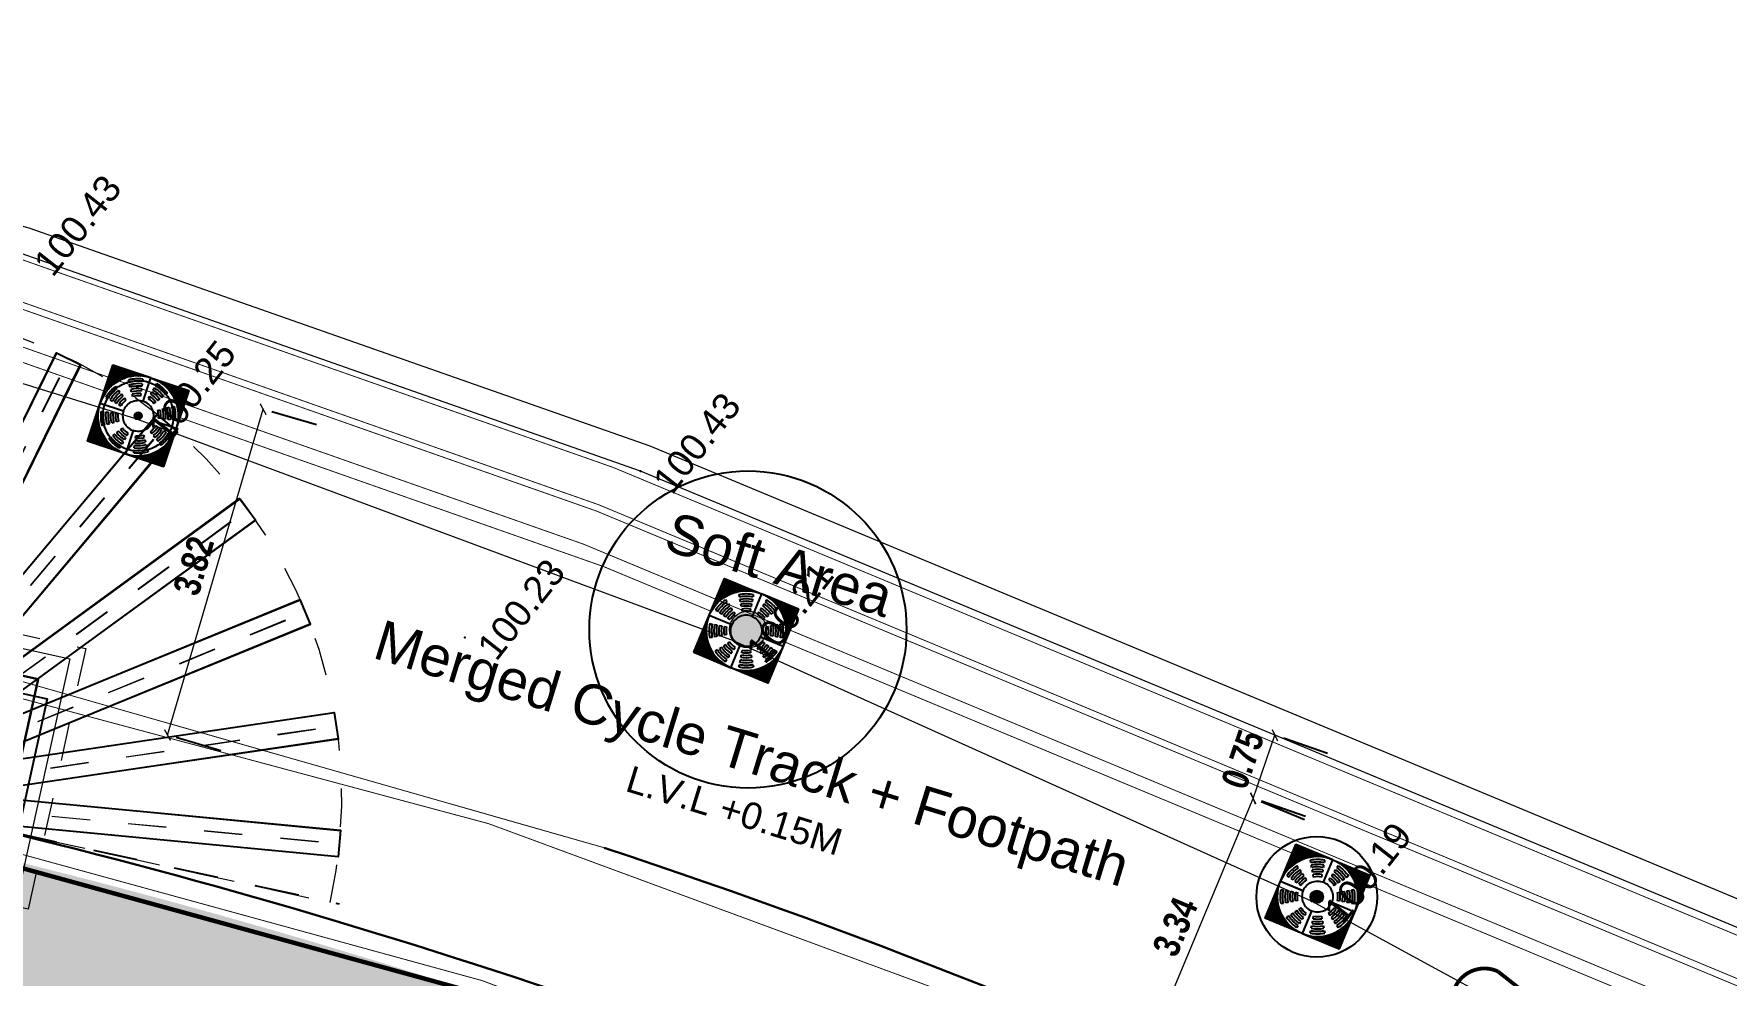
# Model space of a CAD drawing. Header units: metres. Extents: x 6 to 601, y -20 to 118.
# Drawn here: x 284.982 to 289.407, y 60.702 to 63.164 of the extents above; entities that cross this region are included whole.
import ezdxf

# ---------------------------------------------------------------- set-up
doc = ezdxf.new("R2010")
doc.units = ezdxf.units.M
doc.header["$MEASUREMENT"] = 0
for name, pattern in [('DASHED', [0.75, 0.5, -0.25]), ('DASHED2', [0.375, 0.25, -0.125]), ('HIDDEN', [0.375, 0.25, -0.125])]:
    doc.linetypes.add(name, pattern=pattern)
for name, color, linetype, lineweight in [('DASHED LINE', 8, 'DASHED2', 5), ('EXISTING ROAD', 7, 'Continuous', 5), ('foundation wall and slab', 7, 'Continuous', 30), ('PDA_Tactile band', 250, 'Continuous', 30), ('Treegirth', 13, 'Continuous', 30), ('WALL', 46, 'Continuous', 30)]:
    doc.layers.add(name, color=color, linetype=linetype, lineweight=lineweight)
for name, color, linetype in [('EL', 4, 'Continuous'), ('FOOTPATH', 30, 'Continuous'), ('HATCH', 8, 'Continuous'), ('LAMP_POST', 7, 'Continuous'), ('PDA-Tree Girth', 7, 'Continuous'), ('PDA-Tree Grating', 7, 'Continuous'), ('PDA_Kerb Edge', 7, 'Continuous'), ('PDA_Text', 19, 'Continuous'), ('PT', 2, 'Continuous'), ('Tree foliage', 74, 'Continuous'), ('Treegirth Hach', 96, 'Continuous')]:
    doc.layers.add(name, color=color, linetype=linetype)
doc.layers.add('PDA - Dimensions', color=7, linetype='Continuous', true_color=0x000000)
doc.layers.add('PDA - Hatch 4 - Pedestrian Ramp', color=7, linetype='Continuous', true_color=0xb3b3b3)
doc.styles.add('ARIAL', font='arialbd.ttf', dxfattribs={"width": 0.8})
doc.styles.add('RS', font='RomanS')
doc.styles.get("Standard").update_dxf_attribs({"font": 'arial.ttf'})
doc.dimstyles.new('PDA_Dimentions', dxfattribs={"dimtxt": 0.3, "dimasz": 0.1, "dimexe": 0.075, "dimexo": 0.625, "dimgap": 0.1, "dimtad": 1, "dimdsep": 46, "dimtxsty": 'ARIAL', "dimblk": 'ARCHTICK', "dimcen": 0.09, "dimadec": 0, "dimazin": 0, "dimtfac": 1, "dimtmove": 1, "dimatfit": 3, "dimldrblk": 'ARCHTICK', "dimfxl": 1, "dimfxlon": 1, "dimlwd": 9, "dimarcsym": 0})

# ---------------------------------------------------------------- blocks, each defined once
blk = doc.blocks.new('LP')
at = {"layer": 'LAMP_POST'}
for color, points in [(40, [(1.165922361164576, 3.515392796020706), (1.89140776789327, 3.744330122373299, 0.5022879340729313)]), (30, [(1.395154863193738, 3.58773040011431, 1), (1.662175265864107, 3.671992518279581)]), (40, [(-0.8816148093692391, 0.001324708447327794), (-0.05993297897521188, 9.005488868751854e-05, -1), (0.05993297897521188, -9.005488868751854e-05), (0.8816148093696938, -0.001324708447327794, 0.2974138818711019)])]:
    blk.add_hatch(color=color, dxfattribs=at).paths.add_polyline_path(points)
blk.add_line((1.165922361164576, 3.515392796020706), (1.89140776789327, 3.744330122373299), dxfattribs=at)
at = {"layer": 'LAMP_POST', "color": 5, "const_width": 0.089105216643788}
blk.add_lwpolyline([(-0.00203005207958995, 0.2648868001790561), (-0.00203005207958995, 3.799999851868506, -0.7749219860280891), (1.458662222671819, 3.82064314317654)], format="xyb", dxfattribs=at)
at = {"layer": 'LAMP_POST'}
for points in [[(-0.8816148093694665, 0.001324708447327794), (-0.05993297897521188, 9.005488868751854e-05)], [(0.05993297897521188, -9.005488868751854e-05), (0.8816148093696938, -0.001324708447327794)]]:
    blk.add_lwpolyline(points, dxfattribs=at)
for centre, radius, start, end in [((1.613864205916798, 3.359871699434166), 0.4741716015995725, 54.17418561697151, 160.8534909995903), ((1.528665064528923, 3.629861459196945), 0.14, 197.5138383082842, 17.5138383082842), ((-0.00203005207958995, -1.351032358088105), 1.613238662028891, 56.78749075352639, 123.0403248748255)]:
    blk.add_arc(centre, radius, start, end, dxfattribs=at)
blk = doc.blocks.new('Survey Base')
at = {"layer": 'Treegirth Hach', "lineweight": 5}
for points in [[(9999.73117618614, 10004.4286, 1), (9999.6429, 10004.4286, 1)], [(10002.24670889322, 9997.553314930838, 1), (10001.83242533656, 9997.553314930838, 1)], [(10003.70632595393, 9990.66612505159, -1), (10003.55738605973, 9990.66612505159, -1)]]:
    blk.add_hatch(color=8, dxfattribs=at).paths.add_polyline_path(points)
at = {"layer": 'FOOTPATH', "color": 8, "lineweight": 5, "elevation": 99.6477}
blk.add_lwpolyline([(10004.7866114594, 9983.211269995612), (10004.2325, 9986.7247), (10003.5593, 9990.6829), (10001.8389, 9997.6047), (9999.6429, 10004.4286), (9997.7572, 10009.3528), (9994.7248, 10014.2305), (9991.0763, 10019.4218), (9986.6774, 10025.1078), (9979.9372, 10032.6138), (9975.0012, 10037.5156), (9969.0402, 10042.1762), (9965.306, 10044.5989), (9960.9045, 10046.3417), (9954.5509, 10049.0768), (9947.7635, 10051.9592), (9932.1836, 10058.0972), (9925.8846, 10060.5998), (9916.5229, 10064.388), (9910.5096, 10066.7966), (9893.365074992047, 10073.6770752974)], dxfattribs=at)
at = {"layer": 'PT'}
for p in [(9999.6429, 10004.4286, 100.2532), (10000, 10000, 100.226), (10002.6916, 9999.6044, 100.4285), (10001.8389, 9997.6047, 100.2147), (10003.5593, 9990.6829, 100.1928)]:
    blk.add_point(p, dxfattribs=at)
at = {"layer": 'Tree foliage'}
for centre, radius in [((9999.68703809307, 10004.4286, 99.6477), 0.3970588069349174), ((10002.03956711489, 9997.553314930838, 99.6477), 1.783389571564006), ((10003.63185600683, 9990.66612505159, 99.6477), 0.678518171323244)]:
    blk.add_circle(centre, radius, dxfattribs=at)
at = {"layer": 'Treegirth', "color": 8, "lineweight": 5}
for centre, radius in [((9999.68703809307, 10004.4286, 99.6477), 0.04413809306918116), ((10002.03956711489, 9997.553314930838, 99.6477), 0.2071417783320899), ((10003.63185600683, 9990.66612505159, 99.6477), 0.07446994710140727)]:
    blk.add_circle(centre, radius, dxfattribs=at)
at = {"layer": 'WALL', "color": 8, "lineweight": 5, "elevation": 99.6741}
for points in [[(10005.7433602174, 9976.214725753698), (10005.85086703158, 9978.471623570202), (10007.71474902527, 9979.52146025633), (10007.71155925502, 9982.737934850255), (10002.97827649431, 9999.693215556455), (10000.58913723579, 10006.69949227649), (9997.729791051574, 10013.32808185173), (9988.674198232458, 10025.37261413683), (9980.402598096907, 10034.86773244021), (9973.216165662312, 10041.51718168738), (9964.660724990565, 10046.7982571348), (9955.386045016352, 10051.1989520991), (9934.539648831074, 10059.20383697383), (9918.251381458234, 10065.60660556681), (9894.152096703952, 10075.48659133106)], [(10005.4437, 9976.229), (10005.5591, 9978.6516), (10007.41457509145, 9979.696701475195), (10007.4116, 9982.6967), (10002.6916, 9999.6044), (10000.309, 10006.5915), (9997.4685, 10013.1764), (9988.4409, 10025.1837), (9980.187, 10034.6585), (9973.0338, 10041.2772), (9964.5172, 10046.5343), (9955.2678, 10050.923), (9934.431, 10058.9242), (9918.1396, 10065.3282), (9894.032416778959, 10075.21142389933)]]:
    blk.add_lwpolyline(points, dxfattribs=at)
at = {"layer": 'LAMP_POST', "color": 8, "lineweight": 5, "xscale": -0.4799999999995634, "yscale": 0.4800000000013824, "zscale": 0.4800000000003024}
blk.add_blockref('LP', (10004.2316846549, 9986.72398543256, 348.0391031999999), dxfattribs=at)
at = {"layer": 'EL'}
for s, p in [('100.43', (10000.309, 10006.1415, 100.4284)), ('100.25', (9999.6429, 10003.9786, 100.2532)), ('100.23', (10000, 9999.55, 100.226)), ('100.43', (10002.6916, 9999.1544, 100.4285)), ('100.21', (10001.8389, 9997.1547, 100.2147)), ('100.19', (10003.5593, 9990.2329, 100.1928))]:
    blk.add_text(s, height=0.3, dxfattribs=at).set_placement(p)
blk = doc.blocks.new('grating 2')
at = {"layer": 'PDA - Hatch 4 - Pedestrian Ramp', "ltscale": 0.1, "true_color": 0xc9c9c9}
h = blk.add_hatch(dxfattribs=at)
h.set_pattern_fill('ANSI36', color=9, scale=0.1, angle=95.22659420207617)
h.set_pattern_definition([(140.2265942020762, (8977.282069813158, -3736.417957618297), (-0.02480961240675281, 0.004387340564248081), [0.03125, -0.00625, 0, -0.00625])])
h.paths.add_polyline_path([(3400.416178192349, 2388.081141613099), (3400.493608786393, 2387.234675722997, -0.4142135623730951), (3401.262644082451, 2388.158572207144)])
at = {"layer": 'PDA-Tree Girth', "color": 254}
for p, q in [((3400.876625263392, 2387.884896955622), (3400.843938064359, 2387.925296017695)), ((3400.941999661459, 2387.804098831479), (3400.909312462425, 2387.844497893552)), ((3401.114567144472, 2388.06794988544), (3401.129424362024, 2388.018152292291)), ((3401.144281579577, 2387.96835469914), (3401.15913879713, 2387.918557105991)), ((3401.173996014683, 2387.868759512842), (3401.188853232235, 2387.818961919692)), ((3400.692705761778, 2387.663941452308), (3400.647046675877, 2387.688756469368)), ((3400.784023933576, 2387.614311418185), (3400.738364847677, 2387.639126435246)), ((3400.875342105374, 2387.564681384063), (3400.829683019476, 2387.589496401124)), ((3400.966660277173, 2387.51505134994), (3400.921001191274, 2387.539866367002)), ((3401.007374059524, 2387.723300707334), (3400.974686860492, 2387.763699769407)), ((3401.07274845759, 2387.64250258319), (3401.040061258557, 2387.682901645263)), ((3401.203710449789, 2387.769164326543), (3401.218567667342, 2387.719366733393)), ((3400.555861177751, 2387.396736898251), (3400.607527880209, 2387.391161142332)), ((3400.659194582667, 2387.385585386413), (3400.710861285124, 2387.380009630493)), ((3400.762527987582, 2387.374433874573), (3400.81419469004, 2387.368858118653)), ((3400.865861392496, 2387.363282362733), (3400.917528094955, 2387.357706606813))]:
    blk.add_line(p, q, dxfattribs=at)
at = {"layer": 'PDA-Tree Girth'}
blk.add_lwpolyline([(3400.493608786395, 2387.234675722997), (3401.011115059011, 2387.282014686775, -0.4142135623751762), (3401.309983046229, 2387.641065934526), (3401.262644082451, 2388.158572207144)], format="xyb", dxfattribs=at)
blk.add_arc((3401.340074676496, 2387.312106317042), 0.8499999999999772, 95.22659420206618, 185.2265942021243, dxfattribs=at)
at = {"layer": 'PDA-Tree Girth', "color": 254}
for radius, start, end in [(0.7887668520473567, 106.6125843642425, 128.9765942177965), (0.7368001588977109, 106.6125843642425, 128.9765942177965), (0.6848334657480651, 106.6125843642425, 128.9765942177965), (0.6328667725984195, 106.6125843642425, 128.9765942177965), (0.5809000794488037, 106.6125843642425, 128.9765942177965), (0.7887668520473567, 151.4765941863362, 173.8406040346555), (0.7368001588977109, 151.4765941863362, 173.8406040346555), (0.6848334657480651, 151.4765941863362, 173.8406040346555), (0.6328667725984195, 151.4765941863362, 173.8406040346555), (0.5809000794488037, 151.4765941863362, 173.8406040346555), (0.5289333862992164, 151.4765941863362, 173.8406040346555), (0.4769666931496293, 151.4765941863362, 173.8406040346555), (0.425000000000042, 151.4765941863362, 173.8406040346555), (0.5289333862992164, 106.6125843642425, 128.9765942177965), (0.4769666931496293, 106.6125843642425, 128.9765942177965), (0.425000000000042, 106.6125843642425, 128.9765942177965)]:
    blk.add_arc((3401.340074676496, 2387.312106317042), radius, start, end, dxfattribs=at)
at = {"layer": 'PDA-Tree Grating'}
blk.add_lwpolyline([(3401.262644082451, 2388.158572207144), (3400.416178192349, 2388.081141613099), (3400.493608786393, 2387.234675722997)], dxfattribs=at)
blk = doc.blocks.new('_ArchTick')
at = {"color": 0, "linetype": 'ByBlock', "const_width": 0.15}
blk.add_lwpolyline([(-0.5, -0.5), (0.5, 0.5)], dxfattribs=at)
blk = doc.blocks.new('*D582')
at = {"layer": 'Defpoints', "color": 0, "transparency": 16777216}
for p in [(373.0642024018125, 267.3332099172584), (373.064202401813, 267.3332099172583), (371.9889944558308, 263.6678108402575)]:
    blk.add_point(p, dxfattribs=at)
at = {"layer": 'PDA_Tactile band', "color": 0, "lineweight": 9, "transparency": 16777216}
blk.add_line((371.9889944558313, 263.6678108402573), (373.064202401813, 267.3332099172583), dxfattribs=at)
at = {"layer": 'PDA_Tactile band', "color": 0, "lineweight": -2, "transparency": 16777216}
for p, q in [((373.6639319451364, 267.1572852888959), (373.1601591287448, 267.3050619767203)), ((372.5887239991547, 263.491886211895), (372.0849511827631, 263.6396628997193))]:
    blk.add_line(p, q, dxfattribs=at)
at = {"layer": 'PDA_Tactile band', "color": 0, "lineweight": 9, "transparency": 16777216, "xscale": 0.1, "yscale": 0.1, "zscale": 0.1}
for p, rotation in [((373.064202401813, 267.3332099172583), 73.6514798999436), ((371.9889944558313, 263.6678108402573), 253.6514798999436)]:
    blk.add_blockref('_ArchTick', p, dxfattribs=dict(at, rotation=rotation))
at = {"layer": 'PDA_Tactile band', "color": 0, "transparency": 16777216, "insert": (372.2835647814156, 265.5718018543497), "char_height": 0.3, "attachment_point": 5, "rotation": 73.6514798999436, "style": 'ARIAL'}
blk.add_mtext('3.82', dxfattribs=at)
blk = doc.blocks.new('*D583')
at = {"layer": 'Defpoints', "color": 0, "transparency": 16777216}
for p in [(384.1981333441781, 262.9553724076759), (384.1981333441807, 262.9553724076748), (382.9142668329332, 259.8714377251326)]:
    blk.add_point(p, dxfattribs=at)
at = {"layer": 'PDA_Tactile band', "color": 0, "lineweight": 9, "transparency": 16777216}
blk.add_line((382.9142668329358, 259.8714377251315), (384.1981333441807, 262.9553724076748), dxfattribs=at)
at = {"layer": 'PDA_Tactile band', "color": 0, "lineweight": -2, "transparency": 16777216}
for p, q in [((384.7751298785104, 262.7151641660011), (384.2904527896739, 262.9169390890069)), ((383.4912633672654, 259.6312294834578), (383.006586278429, 259.8330044064635))]:
    blk.add_line(p, q, dxfattribs=at)
at = {"layer": 'PDA_Tactile band', "color": 0, "lineweight": 9, "transparency": 16777216, "xscale": 0.1, "yscale": 0.1, "zscale": 0.1}
for p, rotation in [((384.1981333441807, 262.9553724076748), 67.39765008335756), ((382.9142668329358, 259.8714377251315), 247.3976500833575)]:
    blk.add_blockref('_ArchTick', p, dxfattribs=dict(at, rotation=rotation))
at = {"layer": 'PDA_Tactile band', "color": 0, "transparency": 16777216, "insert": (383.3224731977343, 261.5107074280922), "char_height": 0.3, "attachment_point": 5, "rotation": 67.39765008335756, "style": 'ARIAL'}
blk.add_mtext('3.34', dxfattribs=at)
blk = doc.blocks.new('*D537')
at = {"layer": 'Defpoints', "color": 0, "transparency": 16777216}
for p in [(384.443935911142, 263.6654394067173, 99.6741), (384.4439359111421, 263.6654394067173), (384.1981333571002, 262.955372404298)]:
    blk.add_point(p, dxfattribs=at)
at = {"layer": 'PDA_Tactile band', "color": 0, "lineweight": 9, "transparency": 16777216}
blk.add_line((384.1981333571003, 262.955372404298), (384.4439359111421, 263.6654394067173), dxfattribs=at)
at = {"layer": 'PDA_Tactile band', "color": 0, "lineweight": -2, "transparency": 16777216}
for p, q in [((385.0345496024061, 263.460987779941), (384.5384341017444, 263.6327271464331)), ((384.7887470483643, 262.7509207775217), (384.2926315477026, 262.9226601440138))]:
    blk.add_line(p, q, dxfattribs=at)
at = {"layer": 'PDA_Tactile band', "color": 0, "lineweight": 9, "transparency": 16777216, "xscale": 0.1, "yscale": 0.1, "zscale": 0.1}
for p, rotation in [((384.4439359111421, 263.6654394067173), 70.90577805960041), ((384.1981333571003, 262.955372404298), 250.9057780596004)]:
    blk.add_blockref('_ArchTick', p, dxfattribs=dict(at, rotation=rotation))
at = {"layer": 'PDA_Tactile band', "color": 0, "transparency": 16777216, "insert": (384.0817917729894, 263.3932241551972), "char_height": 0.3, "attachment_point": 5, "rotation": 70.90577805960042, "style": 'ARIAL'}
blk.add_mtext('0.75', dxfattribs=at)
blk = doc.blocks.new('*U448')
blk.add_lwpolyline([(0.05641654661860684, -0.1579309129576671), (0.09249480239503782, 0.1398917850694232), (-0.05641654661849316, 0.1579309129576671), (-0.09249480239498098, -0.139891785069409)], close=True)
blk = doc.blocks.new('*U449')
at = {"color": 0, "linetype": 'ByBlock', "lineweight": -2, "transparency": 16777216}
for p, rotation in [((413.8588475626099, 57.78330548421348), 304.6153846153848), ((414.1554084339013, 57.89595451952702), 290.7692307692309), ((414.4703104639679, 57.93435851669083), 276.9230769230771), ((414.7852526914445, 57.89628557498259), 263.0769230769233), ((415.0819318188385, 57.78394835538489), 249.2307692307695), ((413.5978628899781, 57.60295816322004), 318.4615384615385), ((415.3431059336506, 57.60387548877154), 235.3846153846157), ((413.3876218965387, 57.36539368730702), 332.3076923076924), ((415.5535965456571, 57.36653215561189), 221.5384615384619), ((413.2403430246354, 57.08441844030273), 346.1538461538462), ((415.7011707055906, 57.08571188772127), 207.6923076923081), ((415.7772519396858, 56.77773493832933), 193.8461538461543)]:
    blk.add_blockref('*U448', p, dxfattribs=dict(at, rotation=rotation))
blk.add_blockref('*U448', (413.1645855869664, 56.7763616822596), dxfattribs=at)
blk = doc.blocks.new('*U450')
at = {"layer": 'DASHED LINE'}
blk.add_line((0.690436106006814, -0.08347524936893791), (-0.6904361060068709, 0.08347524936894501), dxfattribs=at)
blk = doc.blocks.new('*U451')
at = {"color": 0, "linetype": 'ByBlock', "lineweight": -2, "transparency": 16777216}
for p, rotation in [((414.3042208211149, 57.293600452492), 290.7692307692309), ((414.470645869143, 57.31389462633893), 276.9230769230771), ((414.6370916214359, 57.29377096745409), 263.0769230769233), ((414.7938848558761, 57.23439898974537), 249.2307692307695), ((414.1474884962126, 57.23406786953098), 304.6153846153847), ((414.9319133195982, 57.13922917674881), 235.3846153846157), ((414.0095576074607, 57.13875669478542), 318.4615384615385), ((415.0431553000037, 57.01379245206759), 221.5384615384619), ((413.898444196755, 57.01320606728951), 332.3076923076924), ((413.8206057716448, 56.86471253315535), 346.1538461538462), ((415.1211458175395, 56.86537874219625), 207.692307692308), ((415.1613523468105, 56.70261331249061), 193.8461538461542)]:
    blk.add_blockref('*U450', p, dxfattribs=dict(at, rotation=rotation))
blk.add_blockref('*U450', (413.7805660184665, 56.70190599683478), dxfattribs=at)
blk = doc.blocks.new('*U452')
blk.add_lwpolyline([(2.095111397620485, -0.4048994177627776), (-2.131111158647741, 0.1070653833203465), (-2.095126483942636, 0.4048994177627776), (2.131111158647684, -0.1070672108780428)])
blk = doc.blocks.new('*U453')
at = {"color": 0, "linetype": 'ByBlock', "lineweight": -2, "transparency": 16777216}
for p, rotation in [((422.636090987239, 59.98795750242099), 276.9230769230771), ((423.4425081736191, 59.89034704079299), 263.0769230769233), ((421.8297471062255, 59.88974331678241), 290.7692307692308), ((424.2021326297007, 59.60258469712863), 249.2307692307694), ((421.0703383060025, 59.60141233535253), 304.6153846153847), ((424.8708177432189, 59.14139417286815), 235.3846153846156), ((420.4019986657002, 59.13972130673158), 318.4615384615385), ((425.4097019659474, 58.53357818492218), 221.5384615384618), ((419.8635696558973, 58.53150203532439), 332.3076923076924), ((425.7874673056259, 57.81446078918896), 207.6923076923079), ((419.4863428135336, 57.81210201439807), 346.1538461538462), ((425.9821594138331, 57.0258344748231), 193.8461538461542)]:
    blk.add_blockref('*U452', p, dxfattribs=dict(at, rotation=rotation))
blk.add_blockref('*U452', (419.2922411915235, 57.02333015825616), dxfattribs=at)
blk = doc.blocks.new('*U454')
at = {"layer": 'DASHED LINE'}
blk.add_line((2.038678879989163, -0.2469656562969931), (-2.03867887998922, 0.2469656562970002), dxfattribs=at)
blk = doc.blocks.new('*U455')
at = {"color": 0, "linetype": 'ByBlock', "lineweight": -2, "transparency": 16777216}
for p, rotation in [((422.6360692458626, 60.06294154116071), 276.9230769230772), ((421.8117811415721, 59.96254325258238), 290.769230769231), ((423.4604319190496, 59.96315738269681), 263.0769230769233), ((421.035472234634, 59.66779730056104), 304.6153846153848), ((424.2369601990038, 59.66898986977994), 249.2307692307695), ((424.9205250846597, 59.1975349490054), 235.3846153846157), ((420.3522587769516, 59.19583324847024), 318.4615384615385), ((425.4714002695203, 58.57619186669973), 221.5384615384619), ((419.8018466513055, 58.57407993149798), 332.3076923076924), ((425.8575708901913, 57.8410708243163), 207.6923076923081), ((419.4162238097715, 57.83867139244531), 346.1538461538462), ((426.0565941138724, 57.03489438478218), 193.8461538461543)]:
    blk.add_blockref('*U454', p, dxfattribs=dict(at, rotation=rotation))
blk.add_blockref('*U454', (419.2178012502176, 57.03234690250072), dxfattribs=at)
blk = doc.blocks.new('tree1')
at = {"color": 1, "lineweight": 30}
for p, q in [((488.4161584743432, 79.61352992475265), (488.5842318650034, 79.45307710396216)), ((488.4258935361611, 79.45539307698962), (488.5721723742903, 79.60859721413729))]:
    blk.add_line(p, q, dxfattribs=at)
at = {"linetype": 'DASHED'}
blk.add_line((482.9002406898329, 79.53326005811515), (494.1002406898329, 79.53326005811515), dxfattribs=at)
blk.add_lwpolyline([(486.6002406898334, 81.08326005811514), (490.4002406898334, 81.08326005811514), (490.4002406898334, 79.38326005811514), (486.6002406898334, 79.38326005811514)], close=True)
at = {"layer": 'DASHED LINE'}
for radius in [1.4, 1.324999999999998, 1.25]:
    blk.add_arc((488.5002406898328, 79.53326005811509), radius, 2.882441545614316e-07, 180.0000002882435, dxfattribs=at)
for name, p in [('*U453', (65.86288834761234, 22.91482931064924)), ('*U455', (65.86288834761234, 22.91482931064924)), ('*U449', (74.02923856535944, 22.91482931064924)), ('*U451', (74.02923856535944, 22.91482931064924))]:
    blk.add_blockref(name, p)
blk = doc.blocks.new('*U457')
blk.add_lwpolyline([(0.05641654661860684, -0.1579309129576671), (0.09249480239503782, 0.1398917850694232), (-0.05641654661849316, 0.1579309129576671), (-0.09249480239498098, -0.139891785069409)], close=True)
blk = doc.blocks.new('*U458')
at = {"layer": 'DASHED LINE'}
blk.add_line((0.690436106006814, -0.08347524936893791), (-0.6904361060068709, 0.08347524936894501), dxfattribs=at)
blk = doc.blocks.new('*U459')
at = {"layer": 'DASHED LINE'}
blk.add_line((2.038678879989163, -0.2469656562969931), (-2.03867887998922, 0.2469656562970002), dxfattribs=at)
blk = doc.blocks.new('zw$CD35')
at = {"lineweight": 9}
for points in [[(5.056744048123843, 1.168770098260079), (4.036800280637658, 5.30190205403218), (4.328040281974924, 5.373869202836037), (5.347987690348521, 1.240722493046846)], [(5.349329248408637, 1.240885874912236), (5.34814641271695, 5.498005047963202), (5.648146374945398, 5.498182667830654), (5.649329214859524, 1.241048298166129)], [(5.650670889520255, 1.24088587659311), (6.668317727734042, 5.374583974583807), (6.959642743504448, 5.302961742893777), (5.941992272602735, 1.169248888864999)], [(4.78991927700249, 1.028729653445479), (2.810490002143346, 4.797671785992625), (3.076044232326041, 4.93724599463435), (5.055480573142426, 1.168290408116425)], [(5.943256090609568, 1.168770103205011), (7.920590667487594, 4.938811618061449), (8.186309985806728, 4.799551958583543), (6.208968350449029, 1.029496985831797)], [(4.564361820873566, 0.8289031820947539), (1.740484273163613, 4.014618274220545), (1.96491968558387, 4.213687997025488), (4.788807313673144, 1.027961532871107)], [(6.210080863293198, 1.028729661367094), (9.03218768054606, 4.216013483789148), (9.256858660483639, 4.017209661743958), (6.434741769172539, 0.829914461693325)], [(4.393180259219304, 0.5809038723831392), (0.8889679373541954, 2.998249742536429), (1.059241161631681, 3.245245770804166), (4.563465992463183, 0.8278912714654438)], [(6.435638321651363, 0.8289031925326706), (9.938506789001229, 3.24819597206648), (10.10907236984906, 3.001401742968779), (6.606191398330043, 0.5821003272995384)], [(4.286323042183334, 0.2991445427502681), (0.3054280290163405, 1.807633835652472), (0.411643404274034, 2.088201658014115), (4.392552628018835, 0.5797069802665272)], [(6.606819886072339, 0.5809038847307477), (10.58687602060565, 2.091605118801258), (10.69342355078553, 1.811163266185682), (6.713353208669001, 0.3004566393736887)], [(4.250000322809683, 2.128089704456215e-08), (0.02377776654145691, 0.5119648223640212), (0.05976244124656205, 0.8097988568064522), (4.286000083836882, 0.2978322281656318)], [(6.713677106251571, 0.2991445562899672), (10.93961451234467, 0.8134577803485636), (10.97595183668705, 0.5156665653244725), (6.749999345289769, 0.001351505324873603)]]:
    blk.add_lwpolyline(points, dxfattribs=at)
at = {"layer": 'DASHED LINE', "lineweight": 9}
blk.add_line((1.587304723216221e-07, 3.637978807091713e-12), (10.99999984127862, 4.609501047525555e-08), dxfattribs=at)
for centre, radius, start, end in [((5.5, 0.001321378349530278), 5.500000000000005, 359.986235134099, 180.0137653460444), ((5.500000075886419, 2.825254341587424e-08), 1.4, 2.882736701088755e-07, 180.0000002882737), ((5.500000075886419, 2.825254341587424e-08), 1.324999999999998, 2.882736701088755e-07, 180.0000002882737), ((5.500000075886419, 2.825254341587424e-08), 1.25, 2.882736701088755e-07, 180.0000002882737)]:
    blk.add_arc(centre, radius, start, end, dxfattribs=at)
at = {"color": 0, "linetype": 'ByBlock', "lineweight": 9}
for name, p, rotation in [('*U459', (4.674428875237709, 3.344112533369895), 290.769230769231), ('*U459', (5.49871697952824, 3.444510821948228), 276.9230769230772), ('*U459', (6.323079652715251, 3.34472666348433), 263.0769230769233), ('*U459', (7.099607932669414, 3.050559150567452), 249.2307692307695), ('*U459', (3.898119968299682, 3.049366581348558), 304.6153846153848), ('*U459', (7.78317281832534, 2.579104229792918), 235.3846153846157), ('*U459', (3.214906510617254, 2.57740252925776), 318.4615384615385), ('*U459', (8.334048003185956, 1.957761147487247), 221.5384615384619), ('*U459', (2.664494384971135, 1.955649212285493), 332.3076923076924), ('*U459', (8.720218623856965, 1.222640105103821), 207.6923076923081), ('*U459', (2.278871543437106, 1.22024067323283), 346.1538461538462), ('*U457', (5.184406385314048, 1.27752380031454), 290.7692307692309), ('*U458', (5.33321877252763, 0.6751697332795175), 290.7692307692309), ('*U457', (5.499308415380654, 1.315927797478345), 276.9230769230771), ('*U458', (5.499643820555718, 0.6954639071264452), 276.9230769230771), ('*U458', (5.666089572848648, 0.6753402482416107), 263.0769230769233), ('*U457', (5.814250642857246, 1.277854855770109), 263.0769230769233), ('*U457', (4.626860841390851, 0.9845274440075613), 318.4615384615385), ('*U457', (4.887845514022615, 1.164874765000995), 304.6153846153848), ('*U458', (5.176486447625336, 0.6156371503184985), 304.6153846153847), ('*U458', (5.822882807288863, 0.615968270532882), 249.2307692307695), ('*U457', (6.110929770251232, 1.165517636172403), 249.2307692307695), ('*U457', (6.372103885063325, 0.9854447695590594), 235.3846153846157), ('*U459', (8.919241847538103, 0.4164636655697009), 193.8461538461543), ('*U458', (5.038555558873441, 0.5203259755729377), 318.4615384615385), ('*U458', (5.960911271010957, 0.5207984575363227), 235.3846153846157), ('*U457', (4.416619847951438, 0.746962968094536), 332.3076923076924), ('*U458', (4.9274421481677, 0.394775348077026), 332.3076923076924), ('*U458', (6.07215325141641, 0.3953617328551076), 221.5384615384619), ('*U457', (6.582594497069863, 0.7481014363994092), 221.5384615384619), ('*U457', (4.26934097604817, 0.4659877210902437), 346.1538461538462), ('*U458', (6.150143768952205, 0.2469480229837657), 207.692307692308), ('*U457', (6.730168657003333, 0.4672811685087908), 207.692307692308), ('*U458', (4.849603723057555, 0.2462818139428649), 346.1538461538462), ('*U458', (6.190350298223223, 0.08418259327812905), 193.8461538461542), ('*U457', (6.80624989109856, 0.1593042191168479), 193.8461538461542)]:
    blk.add_blockref(name, p, dxfattribs=dict(at, rotation=rotation))
for name, p in [('*U459', (2.08044898388323, 0.4139161832882365)), ('*U457', (4.19358353837913, 0.1579309630471144)), ('*U458', (4.809563969879264, 0.08347527762229845))]:
    blk.add_blockref(name, p, dxfattribs=at)
blk = doc.blocks.new('site plan')
at = {"layer": 'HATCH', "transparency": 33554539}
h = blk.add_hatch(color=9, dxfattribs=at)
h.dxf.hatch_style = 1
edge = h.paths.add_edge_path()
edge.add_line((398.3203993259576, 223.5948501189359), (398.2467099829537, 223.4641372269434))
edge.add_arc((359.6859929776801, 159.1362964110049), 75.00000000001013, 50.643027904231985, 59.05981801813658, ccw=False)
edge.add_line((407.2472450699024, 217.1270482549116), (420.1046861651594, 205.7425696610298))
edge.add_line((420.1046861651594, 205.7425696610298), (420.8094782192929, 205.0855419844447))
edge.add_line((420.8094782192929, 205.0855419844447), (426.7812055969134, 211.8232616019814))
edge.add_line((426.7812055969134, 211.8232616019814), (425.7956355365113, 213.1024875697058))
edge.add_line((425.7956355365113, 213.1024875697058), (416.1118382745717, 221.7624692343961))
edge.add_line((416.1118382745717, 221.7624692343961), (407.675593800961, 228.7029774813527))
edge.add_line((407.675593800961, 228.7029774813527), (397.9149773290828, 235.6102521388693))
edge.add_line((397.9149773290828, 235.6102521388693), (386.314013544601, 241.8729637314991))
edge.add_line((386.314013544601, 241.8729637314991), (377.9310103320986, 245.1417021162761))
edge.add_line((377.9310103320986, 245.1417021162761), (370.004542349363, 247.1773856186501))
edge.add_line((370.004542349363, 247.1773856186501), (361.3097273447547, 248.3728635135467))
edge.add_line((361.3097273447547, 248.3728635135467), (352.0254405817377, 248.5341186884871))
edge.add_line((352.0254405817377, 248.5341186884871), (343.4882141783619, 247.6993770357221))
edge.add_line((343.4882141783619, 247.6993770357221), (335.9139085503266, 246.2670993457305))
edge.add_line((335.9139085503266, 246.2670993457305), (328.3596033347476, 243.666881654497))
edge.add_line((328.3596033347476, 243.666881654497), (319.6629500633953, 239.6837235734347))
edge.add_line((319.6629500633953, 239.6837235734347), (319.5471197944607, 239.6211706060803))
edge.add_line((319.5471197944607, 239.6211706060803), (321.5574075041695, 235.8133975529236))
edge.add_line((321.5574075041695, 235.8133975529236), (272.7275633488734, 208.0245052619248))
edge.add_line((272.7275633488734, 208.0245052619248), (278.0056757168622, 198.8389367912332))
edge.add_arc((432.4627185270929, -58.34392022211796), 300.0000000253854, 119.65879195034401, 120.98788440321641, ccw=False)
edge.add_line((284.0125765543999, 202.3523692864183), (322.5566917870638, 224.3008189144221))
edge.add_arc((359.6859929776747, 159.1362964110067), 75.00000000000819, 68.39042136316829, 119.67353207975981, ccw=False)
edge.add_line((387.3069919584923, 228.864916182969), (387.3659540972676, 229.0028996805177))
edge.add_arc((359.6859929777474, 159.1362964110758), 75.14999999991836, 59.06286877645181, 68.38737060490178, ccw=False)
edge = h.paths.add_edge_path()
edge.add_arc((349.3010737985187, 183.2254006047624), 81.89159830320767, 61.67163064802283, 66.55978401002817)
edge.add_line((381.8768936897104, 258.3589472471904), (381.8010254331712, 258.3911790539078))
edge.add_arc((359.0054820677524, 203.3172762747963), 59.60513035509366, 54.30315257286412, 67.51493234201462, ccw=False)
edge.add_line((393.7848686451925, 251.723534485518), (393.8556885749858, 251.8566782141697))
edge.add_arc((354.4186595736501, 193.2390454698689), 70.64917639292004, 56.0679491882368, 60.69628579069675)
edge.add_arc((352.3148610210937, 189.4305663229297), 74.99999999976491, 50.555828616822396, 60.71876623491141, ccw=False)
edge.add_line((399.9643149738331, 247.3488668674945), (426.1371010257917, 225.8164850111243))
edge.add_arc((330.8381931213371, 109.9798839230934), 149.9999999980311, 47.181571827729215, 50.55582861685792, ccw=False)
edge.add_line((432.7897821686583, 220.0065783664668), (433.461019319695, 219.3846048124851))
edge.add_line((433.461019319695, 219.3846048124851), (427.140824567834, 212.2303391908226))
edge.add_line((427.140824567834, 212.2303391908226), (427.498951335785, 212.639353591625))
edge.add_line((427.498951335785, 212.639353591625), (426.0958726766057, 213.5047626797495))
edge.add_line((426.0958726766057, 213.5047626797495), (416.4374589846284, 222.1420444422365))
edge.add_line((416.4374589846284, 222.1420444422365), (407.9792388866026, 229.1006320612996))
edge.add_line((407.9792388866026, 229.1006320612996), (398.1791149908786, 236.0358648532401))
edge.add_line((398.1791149908786, 236.0358648532401), (386.524392843321, 242.327597579806))
edge.add_line((386.524392843321, 242.327597579806), (378.0845744193266, 245.6184896078375))
edge.add_line((378.0845744193266, 245.6184896078375), (370.1010999551254, 247.6688135722943))
edge.add_line((370.1010999551254, 247.6688135722943), (361.3482586408572, 248.8722696898985))
edge.add_line((361.3482586408572, 248.8722696898985), (352.0053878903054, 249.0345423873878))
edge.add_line((352.0053878903054, 249.0345423873878), (343.4172933091158, 248.1948270130833))
edge.add_line((343.4172933091158, 248.1948270130833), (335.7854211527811, 246.7516636712244))
edge.add_line((335.7854211527811, 246.7516636712244), (328.1736885489918, 244.1316792765738))
edge.add_line((328.1736885489918, 244.1316792765738), (319.4398125364369, 240.1314727910485))
edge.add_line((319.4398125364369, 240.1314727910485), (319.3136729533489, 240.0633523826655))
edge.add_line((319.3136729533489, 240.0633523826655), (317.364540297036, 243.7552889994367))
edge.add_line((317.364540297036, 243.7552889994367), (289.9088339607588, 228.1428697642787))
edge.add_line((289.9088339607588, 228.1428697642787), (268.2376559472323, 215.8383502484321))
edge.add_line((268.2376559472323, 215.8383502484321), (263.0063138116147, 224.9425238677322))
edge.add_line((263.0063138116147, 224.9425238677322), (284.7185724453229, 237.270365883227))
edge.add_line((284.7185724453229, 237.270365883227), (315.241564482134, 254.6269671723549))
edge.add_arc((352.314861020961, 189.4305663227296), 75.00000000000541, 61.44883574043621, 119.6243021433603, ccw=False)
at = {"layer": 'foundation wall and slab', "color": 30, "linetype": 'HIDDEN', "lineweight": 13, "ltscale": 0.3, "true_color": 0xf26722}
blk.add_lwpolyline([(371.0695538462751, 264.6400157830467), (370.4228253609508, 261.7105546950206), (366.1267963837163, 262.6589763431839), (366.7735248690424, 265.5884374312118)], close=True, dxfattribs=at)
at = {"layer": 'foundation wall and slab', "color": 30, "lineweight": 18, "true_color": 0xf26722}
blk.add_lwpolyline([(370.8907443676089, 264.5258791529141), (370.3086887308182, 261.8893641736868), (366.3056058623879, 262.7731129733202), (366.8876614991732, 265.4096279525456)], close=True, dxfattribs=at)
at = {"layer": 'foundation wall and slab', "color": 30, "lineweight": 30, "true_color": 0xf26722}
blk.add_lwpolyline([(370.0804154705493, 262.2469831310209), (370.5331254102748, 264.2976058926433), (367.1159347594476, 265.0520089952097), (366.6632248197184, 263.0013862335891)], close=True, dxfattribs=at)
at = {"layer": 'PDA - Dimensions', "elevation": 99.6477}
blk.add_lwpolyline([(371.0898488995972, 266.9733475963076), (371.3739098734259, 267.8273437107491), (372.2279761263744, 267.5434937753671), (371.9443372295173, 266.6893573833404), (371.0898488996318, 266.9733475964185)], dxfattribs=at)
at = {"layer": 'PDA - Dimensions'}
for points in [[(378.7393838491425, 264.2525356003625), (377.9086798836342, 264.5988460420522), (378.2547850385072, 265.4296355292372), (379.0856600479437, 265.0837356612246), (378.7393838490352, 264.2525356004044)], [(384.3339361572998, 261.6078955548419), (384.6800413226338, 262.4386850678129), (385.5109163065517, 262.0927852104251), (385.1652217571482, 261.2618247549854), (384.3339361573417, 261.607895554951)]]:
    blk.add_lwpolyline(points, dxfattribs=at)
at = {"layer": 'PDA_Kerb Edge', "const_width": 0.01, "elevation": 99.6741}
for points in [[(395.6897995898034, 257.9440020551374), (393.1045156312484, 259.974279232305), (377.0012205332769, 266.6782089277076), (370.0799510788383, 269.111599785756), (363.2520501243762, 270.9240759332079), (348.338070658303, 271.2528068225711), (335.8485062682594, 270.6287666978351), (326.3241639708558, 269.116427752444), (317.0225291237275, 265.7099678010745), (308.4021794737218, 261.4277381875781)], [(395.4118660105178, 257.5900911546196), (392.8748759799, 259.5824421073339), (376.839989525648, 266.2578927408249), (369.9473911880268, 268.6812033622919), (363.1884727891938, 270.4753679909481), (348.3443486837041, 270.8025591427195), (335.8951540840935, 270.1805360914605), (326.4378853924754, 268.6788475430276), (317.200541589933, 265.2959323633258), (308.3830349747786, 260.9157634052626)], [(395.3655437473026, 257.5311060045333), (392.8366027046741, 259.5171359198393), (376.8131176910429, 266.1878400430123), (369.925297872891, 268.6094706250478), (363.1778765666622, 270.4005833339052), (348.3453950212715, 270.7275178627442), (335.9029287200665, 270.1058309903983), (326.4568389627457, 268.6059175081245), (317.2302103343009, 265.226926457035), (308.4178970914072, 260.8493373493693)], [(395.1184916768252, 257.216518537407), (392.6324785701399, 259.1688362532004), (376.6698012398174, 265.8142256546744), (369.8074668588361, 268.2268960264119), (363.1213633798325, 270.0017318296741), (348.3509754882944, 270.3272977028755), (335.9443934452538, 269.7074037847306), (326.557924670853, 268.2169573219762), (317.3884436375956, 264.8588949568148), (308.5958528754909, 260.4911031537504)]]:
    blk.add_lwpolyline(points, dxfattribs=at)
at = {"layer": 'PDA_Kerb Edge', "const_width": 0.01}
for points in [[(369.2268301155309, 268.1913185105786), (370.0051756453504, 267.9847055680821), (371.2774645810223, 267.5373922124545)], [(372.1267894789544, 267.2387852219672), (376.8961811431454, 265.5619549597577), (378.1009605158088, 265.0603957345393)], [(378.9318355252763, 264.7144958665158), (383.22189025644, 262.9285119960023)], [(383.1407023778283, 262.9623111549317), (384.6384278121586, 262.3387961566859)], [(385.4693521659483, 261.9928757462294), (392.927267117193, 258.8880864963758), (395.6715022293338, 256.7329816776019)]]:
    blk.add_lwpolyline(points, dxfattribs=at)
at = {"layer": 'PDA_Kerb Edge'}
for points, const_width in [([(311.333329265588, 254.7053278489784), (314.252943238329, 256.3655378601015, -0.213669249986977), (376.8997275064048, 262.4003158076739)], 0.01), ([(311.4074758601091, 254.5749350481001), (314.3270898328501, 256.2351450592232, -0.2331685898795763), (382.2063765796247, 260.2334183599633)], 0.01), ([(263.0063138116129, 224.9425238677322), (284.7185724453229, 237.270365883227), (315.241564482134, 254.6269671723549, -0.2351135602686825), (381.9805306089347, 258.3145190605337)], 0.05)]:
    blk.add_lwpolyline(points, format="xyb", dxfattribs=dict(at, const_width=const_width))
for points in [[(262.932251772625, 225.0729647140233, 0.01, 0.01, 0), (284.644510406335, 237.4008067295181, 0.01, 0.01, 0), (315.1674178890571, 254.7573599740535, 0.01, 0.01, -0.2350451685050067), (382.0204837819201, 258.4602590381655, 0.01, 0, 0.6755439498466161), (382.6787889175703, 259.1139340592053, 0, 0, 0), (382.2063765796247, 260.2334183599633, 0, 0, 0)], [(263.0063138116129, 224.9425238677322, 0.01, 0.01, 0), (284.7185724453229, 237.270365883227, 0.01, 0.01, 0), (315.2415644822522, 254.6269671724203, 0.01, 0.01, -0.2350451685050076), (381.9611911217198, 258.3224752203696, 0.01, 0, 0.6755439498450695), (382.8169877980636, 259.1722527477232, 0, 0, 0), (382.4046249450475, 260.149436667547, 0, 0, 0)]]:
    blk.add_lwpolyline(points, format="xyseb", dxfattribs=at)
at = {"layer": 'PDA_Tactile band'}
for centre, radius, start, end in [((352.3385271481336, 189.5259208183574), 75.20217905466536, 66.43342875617087, 77.78718759931948), ((353.0531531233592, 190.3367543997338), 75.90662680294888, 57.2066597814171, 71.69008873964437)]:
    blk.add_arc(centre, radius, start, end, dxfattribs=at)
at = {"rotation": 347.644915118489}
blk.add_blockref('tree1', (-125.7568409966152, 289.8008426829874), dxfattribs=at)
at = {"layer": 'EXISTING ROAD', "rotation": 51.79989677134766}
blk.add_blockref('Survey Base', (2049.792497357163, -13777.89037235985), dxfattribs=at)
at = {"layer": 'PDA-Tree Grating'}
for p, xscale, yscale, zscale, rotation in [((-1784.516534600607, -169.5841655446784, 99.6477), 0.5294117485537286, 0.5294117485537286, 0.5294117485537286, 336.3891173058382), ((1837.397404601092, -1373.331572421504, 99.6477), -0.5294117485537275, 0.5294117485537275, 0.5294117485537277, 346.8423057030005), ((-1094.079579662637, 1907.848413715044, 99.6477), -0.5294117485537283, 0.5294117485537275, 0.5294117485537277, 166.8423057060562), ((2527.83478172687, 704.1008665237841, 99.6477), 0.5294117485537264, 0.5294117485537264, 0.5294117485537264, 156.3891173027824), ((2122.783453496231, 1605.50879809115), -0.5294117485537275, 0.5294117485537275, 0.5294117485537277, 72.61008658029172), ((101.9694828129086, 2447.37589330606), 0.5294117485537265, 0.5294117485537265, 0.5294117485537265, 242.1568981800735), ((655.0248572350629, -1917.693311588011), 0.5294117485537286, 0.5294117485537286, 0.5294117485537286, 62.15689818312943), ((-1365.789284537117, -1075.826627054594), -0.5294117485537281, 0.5294117485537275, 0.5294117485537277, 252.6100865833474), ((-1797.54357466583, -15.21672515463069), 0.5294117485537286, 0.5294117485537286, 0.5294117485537286, 332.1710558900226), ((1726.02110854431, -1482.104698307483), -0.5294117485537276, 0.5294117485537275, 0.5294117485537277, 342.6242442871849), ((-956.1762561734868, 2005.805379001267), -0.5294117485537281, 0.5294117485537275, 0.5294117485537277, 162.6242442902406), ((2567.388837760411, 538.9172348610427), 0.5294117485537264, 0.5294117485537264, 0.5294117485537264, 152.1710558869668)]:
    blk.add_blockref('grating 2', p, dxfattribs=dict(at, xscale=xscale, yscale=yscale, zscale=zscale, rotation=rotation))
at = {"layer": 'PDA_Tactile band', "lineweight": 9, "rotation": 347.5506683647804}
blk.add_blockref('zw$CD35', (363.0775710284233, 264.1560534649725), dxfattribs=at)
at = {"layer": 'PDA_Text', "color": 18, "lineweight": -3, "true_color": 0x000000, "char_height": 0.7499999999999983, "width": 9.22605172747919, "attachment_point": 1, "rotation": 342.96602415348656, "style": 'RS'}
for s, insert in [('\\pxqc;{\\fArial|b0|i0|c0|p34;\\H0.6x;Soft Area }', (374.5259626663064, 267.1541308694486, -192.1379999999934)), ('\\pxqc;{\\fArial|b0|i0|c0|p34;\\H0.6x;Merged Cycle Track + Footpath\\P\\H0.66668x;L.V.L +0.15M}', (374.2175236489129, 265.0314843069318, -92.72499999999344))]:
    blk.add_mtext(s, dxfattribs=dict(at, insert=insert))
at = {"layer": 'PDA_Tactile band'}
for p1, p2, distance, picture, middle in [((371.9889944558308, 263.6678108402575), (373.0642024018125, 267.3332099172585), -5.549013931722442e-13, '*D582', (372.2835647814156, 265.5718018543497)), ((382.9142668329332, 259.8714377251326), (384.1981333441781, 262.9553724076759), -2.829112834837655e-12, '*D583', (383.3224731977343, 261.5107074280922))]:
    dim = blk.add_aligned_dim(p1=p1, p2=p2, distance=distance, dimstyle='PDA_Dimentions', dxfattribs=at)
    dim.commit()
    dim.dimension.update_dxf_attribs({"geometry": picture, "text_midpoint": middle})
dim = blk.add_linear_dim(base=(384.4439359111421, 263.6654394067173), p1=(384.1981333571002, 262.955372404298), p2=(384.443935911142, 263.6654394067173, 99.6741), angle=70.90577805960325, dimstyle='PDA_Dimentions', override={"dimdec": 2}, dxfattribs=at)
dim.commit()
dim.dimension.update_dxf_attribs({"geometry": '*D537', "text_midpoint": (384.3210346341219, 263.3104059055077), "dimtype": 129})

msp = doc.modelspace()

# ---------------------------------------------------------------- block references
at = {"xscale": 0.232473712272114, "yscale": 0.232473712272114, "zscale": 0.232473712272114}
msp.add_blockref('site plan', (198.8542852977009, 0.03420656743455908, 23.10165670435924), dxfattribs=at)

doc.saveas('drawing.dxf')
